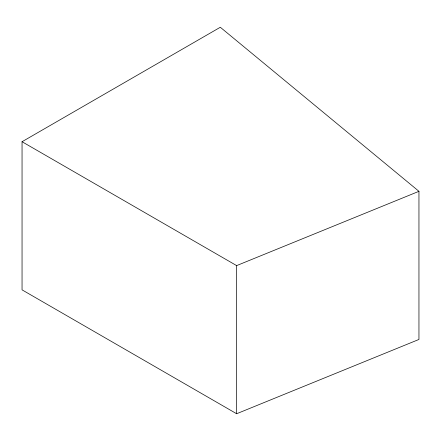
<?xml version="1.0" encoding="UTF-8"?>
<svg xmlns="http://www.w3.org/2000/svg" width="441" height="441" viewBox="0 0 441 441"><rect width="100%" height="100%" fill="white"/><g stroke="black" fill="none" stroke-linecap="round" stroke-linejoin="round"><path stroke-width="0.66" d="M22.05 141.721L220.307 27.259L418.95 191.322L418.95 339.454L236.635 413.741L22.05 289.853L22.05 141.721L236.635 265.609L418.95 191.322M236.635 265.609L236.635 413.741"/></g></svg>
